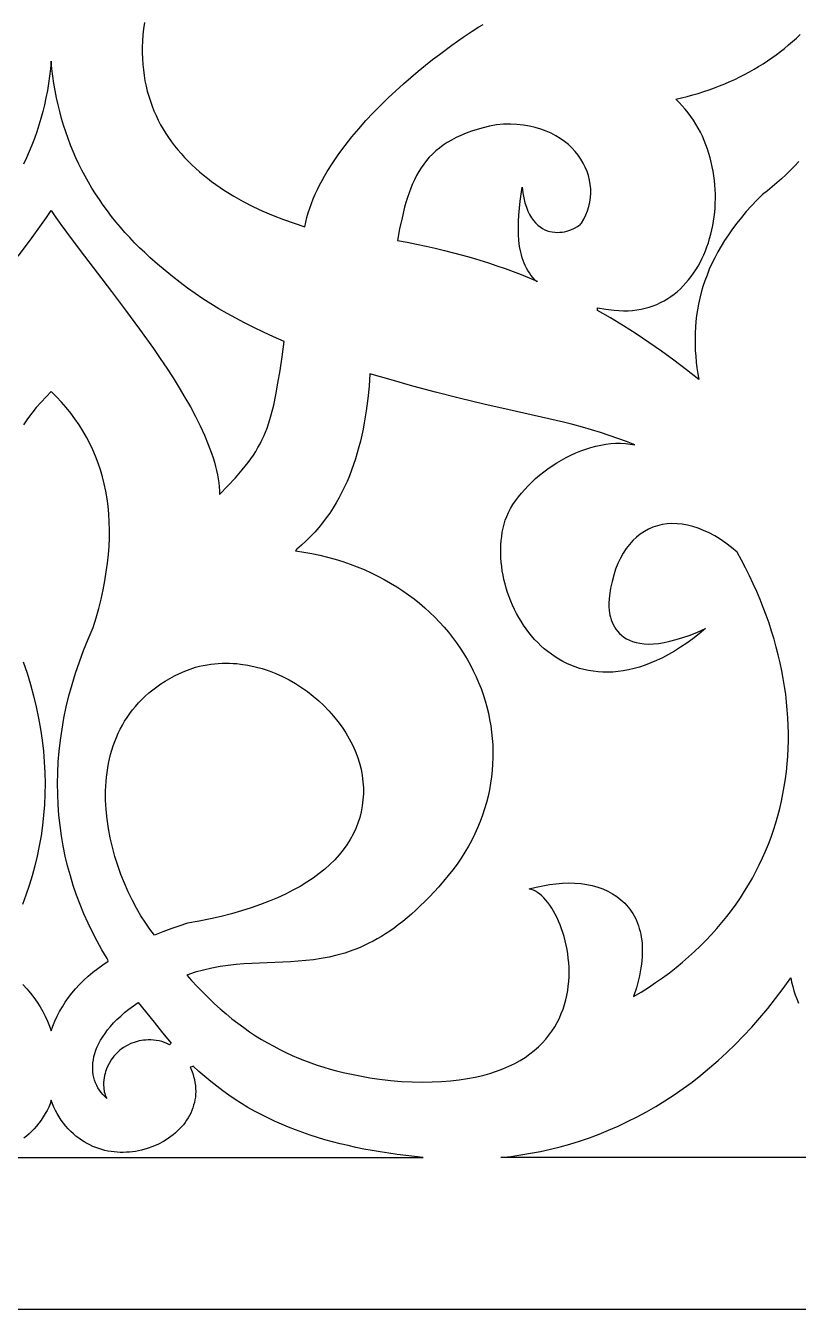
# Model space of a CAD drawing. Extents: x -53 to 63, y 3 to 43.
# Drawn here: x -38.55 to -24.54, y 2.79 to 26.06 of the extents above; entities that cross this region are included whole.
import ezdxf

# ---------------------------------------------------------------- set-up
doc = ezdxf.new("R2010")
doc.units = 0
doc.header["$MEASUREMENT"] = 0
doc.layers.add('LAYER_1', color=18, linetype='CONTINUOUS')

msp = doc.modelspace()

# ---------------------------------------------------------------- linework, layer by layer
at = {"layer": 'LAYER_1'}
for points in [[(-36.399, 26.123), (-36.414, 26.009), (-36.425, 25.897), (-36.433, 25.786), (-36.437, 25.678), (-36.437, 25.571), (-36.434, 25.467), (-36.428, 25.364), (-36.418, 25.263), (-36.404, 25.164), (-36.388, 25.066), (-36.368, 24.971), (-36.346, 24.877), (-36.32, 24.785), (-36.291, 24.694), (-36.259, 24.606), (-36.225, 24.519), (-36.187, 24.434), (-36.147, 24.351), (-36.104, 24.269), (-36.059, 24.189), (-36.011, 24.111), (-35.96, 24.035), (-35.907, 23.96), (-35.852, 23.886), (-35.794, 23.815), (-35.734, 23.745), (-35.672, 23.676), (-35.608, 23.609), (-35.541, 23.544), (-35.473, 23.48), (-35.403, 23.418), (-35.331, 23.358), (-35.257, 23.299), (-35.181, 23.241), (-35.103, 23.185), (-35.024, 23.13), (-34.944, 23.077), (-34.778, 22.976), (-34.607, 22.88), (-34.431, 22.789), (-34.25, 22.705), (-34.065, 22.625), (-33.877, 22.552), (-33.685, 22.483), (-33.491, 22.42), (-33.473, 22.505), (-33.452, 22.589), (-33.428, 22.674), (-33.4, 22.758), (-33.37, 22.842), (-33.337, 22.926), (-33.301, 23.009), (-33.263, 23.093), (-33.222, 23.175), (-33.179, 23.257), (-33.133, 23.339), (-33.086, 23.42), (-32.984, 23.581), (-32.875, 23.739), (-32.76, 23.895), (-32.639, 24.048), (-32.513, 24.197), (-32.383, 24.343), (-32.25, 24.485), (-32.115, 24.622), (-31.978, 24.756), (-31.841, 24.884), (-31.704, 25.008), (-31.568, 25.127), (-31.434, 25.24), (-31.303, 25.347), (-31.175, 25.449), (-31.052, 25.544), (-30.824, 25.714), (-30.623, 25.855), (-30.458, 25.966), (-30.334, 26.043), (-30.26, 26.086)], [(-24.536, 23.6), (-24.612, 23.519), (-24.69, 23.439), (-24.77, 23.362), (-24.851, 23.287), (-24.934, 23.213), (-25.019, 23.142), (-25.106, 23.073), (-25.194, 23.006), (-25.297, 22.902), (-25.396, 22.798), (-25.489, 22.694), (-25.577, 22.589), (-25.66, 22.485), (-25.738, 22.381), (-25.812, 22.276), (-25.881, 22.172), (-25.945, 22.067), (-26.005, 21.963), (-26.06, 21.858), (-26.111, 21.754), (-26.158, 21.649), (-26.2, 21.544), (-26.238, 21.439), (-26.273, 21.334), (-26.303, 21.229), (-26.33, 21.124), (-26.353, 21.019), (-26.372, 20.914), (-26.388, 20.809), (-26.4, 20.704), (-26.409, 20.599), (-26.414, 20.494), (-26.417, 20.388), (-26.416, 20.283), (-26.412, 20.178), (-26.405, 20.072), (-26.396, 19.967), (-26.383, 19.862), (-26.368, 19.756), (-26.35, 19.651), (-26.574, 19.828), (-26.799, 19.998), (-27.025, 20.164), (-27.253, 20.323), (-27.482, 20.477), (-27.714, 20.625), (-27.948, 20.767), (-28.184, 20.904), (-28.184, 20.948), (-28.036, 20.926), (-27.884, 20.907), (-27.798, 20.899), (-27.713, 20.896), (-27.631, 20.897), (-27.55, 20.902), (-27.471, 20.911), (-27.394, 20.925), (-27.32, 20.941), (-27.247, 20.962), (-27.176, 20.986), (-27.107, 21.013), (-27.041, 21.044), (-26.976, 21.078), (-26.913, 21.116), (-26.853, 21.156), (-26.794, 21.199), (-26.738, 21.246), (-26.683, 21.294), (-26.631, 21.346), (-26.581, 21.4), (-26.533, 21.456), (-26.488, 21.515), (-26.444, 21.576), (-26.403, 21.639), (-26.363, 21.704), (-26.327, 21.771), (-26.292, 21.839), (-26.259, 21.91), (-26.229, 21.982), (-26.201, 22.055), (-26.176, 22.13), (-26.152, 22.206), (-26.131, 22.283), (-26.113, 22.361), (-26.096, 22.44), (-26.082, 22.52), (-26.071, 22.601), (-26.061, 22.683), (-26.055, 22.765), (-26.05, 22.847), (-26.048, 22.929), (-26.049, 23.012), (-26.052, 23.095), (-26.057, 23.178), (-26.065, 23.261), (-26.075, 23.344), (-26.088, 23.426), (-26.104, 23.508), (-26.122, 23.589), (-26.142, 23.67), (-26.165, 23.75), (-26.191, 23.829), (-26.219, 23.907), (-26.25, 23.985), (-26.284, 24.061), (-26.32, 24.135), (-26.359, 24.209), (-26.4, 24.281), (-26.444, 24.351), (-26.491, 24.42), (-26.541, 24.486), (-26.593, 24.551), (-26.648, 24.614), (-26.706, 24.675), (-26.766, 24.734), (-26.766, 24.734), (-26.662, 24.757), (-26.559, 24.782), (-26.458, 24.809), (-26.358, 24.838), (-26.259, 24.869), (-26.162, 24.902), (-26.066, 24.936), (-25.971, 24.972), (-25.878, 25.01), (-25.786, 25.05), (-25.695, 25.092), (-25.606, 25.135), (-25.518, 25.18), (-25.432, 25.226), (-25.347, 25.274), (-25.264, 25.324), (-25.182, 25.375), (-25.101, 25.428), (-25.022, 25.483), (-24.945, 25.538), (-24.869, 25.596), (-24.794, 25.654), (-24.721, 25.715), (-24.65, 25.776), (-24.58, 25.839), (-24.511, 25.903)], [(-38.688, 21.889), (-38.465, 22.185), (-38.263, 22.46), (-38.172, 22.59), (-38.087, 22.712), (-38.003, 22.59), (-37.912, 22.46), (-37.71, 22.185), (-37.486, 21.889), (-37.247, 21.576), (-36.997, 21.248), (-36.742, 20.91), (-36.486, 20.563), (-36.359, 20.387), (-36.235, 20.21), (-36.113, 20.033), (-35.994, 19.856), (-35.88, 19.678), (-35.769, 19.502), (-35.664, 19.326), (-35.565, 19.152), (-35.473, 18.979), (-35.387, 18.808), (-35.309, 18.64), (-35.24, 18.475), (-35.18, 18.313), (-35.153, 18.233), (-35.13, 18.154), (-35.108, 18.076), (-35.09, 17.999), (-35.074, 17.924), (-35.061, 17.849), (-35.051, 17.776), (-35.044, 17.703), (-35.04, 17.632), (-35.039, 17.563), (-34.885, 17.72), (-34.747, 17.869), (-34.626, 18.01), (-34.57, 18.078), (-34.518, 18.146), (-34.469, 18.213), (-34.424, 18.281), (-34.381, 18.348), (-34.341, 18.415), (-34.303, 18.484), (-34.268, 18.553), (-34.235, 18.624), (-34.205, 18.697), (-34.176, 18.771), (-34.149, 18.848), (-34.124, 18.927), (-34.1, 19.01), (-34.055, 19.185), (-34.015, 19.375), (-33.977, 19.584), (-33.94, 19.812), (-33.903, 20.064), (-33.864, 20.342), (-34.056, 20.426), (-34.239, 20.51), (-34.415, 20.593), (-34.583, 20.677), (-34.744, 20.761), (-34.9, 20.847), (-35.05, 20.934), (-35.197, 21.024), (-35.339, 21.115), (-35.479, 21.21), (-35.616, 21.308), (-35.753, 21.41), (-35.888, 21.516), (-36.023, 21.626), (-36.16, 21.741), (-36.298, 21.862), (-36.393, 21.95), (-36.486, 22.04), (-36.577, 22.131), (-36.665, 22.223), (-36.751, 22.317), (-36.835, 22.412), (-36.916, 22.509), (-36.994, 22.607), (-37.07, 22.707), (-37.144, 22.808), (-37.215, 22.911), (-37.283, 23.015), (-37.349, 23.12), (-37.413, 23.227), (-37.474, 23.336), (-37.532, 23.446), (-37.587, 23.557), (-37.64, 23.671), (-37.69, 23.785), (-37.737, 23.901), (-37.782, 24.019), (-37.824, 24.139), (-37.863, 24.259), (-37.9, 24.382), (-37.933, 24.506), (-37.964, 24.632), (-37.992, 24.759), (-38.017, 24.888), (-38.039, 25.018), (-38.058, 25.15), (-38.074, 25.284), (-38.087, 25.419), (-38.101, 25.284), (-38.117, 25.15), (-38.136, 25.018), (-38.158, 24.888), (-38.183, 24.759), (-38.211, 24.632), (-38.242, 24.506), (-38.275, 24.382), (-38.312, 24.259), (-38.351, 24.139), (-38.393, 24.019), (-38.437, 23.901), (-38.485, 23.785), (-38.535, 23.671), (-38.588, 23.557)], [(-38.601, 8.684), (-38.53, 8.606), (-38.463, 8.527), (-38.401, 8.445), (-38.343, 8.363), (-38.289, 8.279), (-38.24, 8.193), (-38.195, 8.106), (-38.155, 8.019), (-38.119, 7.93), (-38.087, 7.841), (-38.056, 7.93), (-38.02, 8.019), (-37.98, 8.106), (-37.935, 8.193), (-37.886, 8.279), (-37.833, 8.363), (-37.774, 8.445), (-37.712, 8.527), (-37.645, 8.606), (-37.574, 8.684), (-37.499, 8.76), (-37.419, 8.833), (-37.335, 8.904), (-37.246, 8.973), (-37.154, 9.039), (-37.057, 9.103), (-37.061, 9.128), (-37.076, 9.154), (-37.17, 9.311), (-37.258, 9.47), (-37.342, 9.631), (-37.421, 9.796), (-37.496, 9.963), (-37.565, 10.132), (-37.629, 10.303), (-37.688, 10.477), (-37.741, 10.653), (-37.79, 10.832), (-37.833, 11.012), (-37.87, 11.194), (-37.902, 11.379), (-37.928, 11.565), (-37.948, 11.753), (-37.962, 11.942), (-37.971, 12.134), (-37.973, 12.327), (-37.97, 12.521), (-37.96, 12.717), (-37.944, 12.914), (-37.921, 13.113), (-37.892, 13.312), (-37.857, 13.513), (-37.815, 13.715), (-37.766, 13.918), (-37.71, 14.122), (-37.648, 14.327), (-37.578, 14.533), (-37.502, 14.739), (-37.418, 14.946), (-37.328, 15.154), (-37.275, 15.329), (-37.227, 15.501), (-37.184, 15.671), (-37.147, 15.837), (-37.115, 16.001), (-37.089, 16.162), (-37.067, 16.321), (-37.051, 16.476), (-37.039, 16.629), (-37.033, 16.779), (-37.031, 16.927), (-37.035, 17.072), (-37.044, 17.214), (-37.057, 17.354), (-37.075, 17.49), (-37.098, 17.625), (-37.126, 17.757), (-37.158, 17.886), (-37.196, 18.012), (-37.237, 18.136), (-37.284, 18.258), (-37.335, 18.377), (-37.39, 18.493), (-37.45, 18.607), (-37.515, 18.719), (-37.584, 18.828), (-37.657, 18.935), (-37.735, 19.039), (-37.816, 19.141), (-37.903, 19.24), (-37.993, 19.337), (-38.087, 19.432), (-38.182, 19.337), (-38.272, 19.24), (-38.358, 19.141), (-38.44, 19.039), (-38.518, 18.935), (-38.591, 18.828)], [(-38.595, 14.533), (-38.526, 14.327), (-38.463, 14.122), (-38.407, 13.918), (-38.359, 13.715), (-38.316, 13.513), (-38.281, 13.312), (-38.252, 13.113), (-38.229, 12.914), (-38.213, 12.717), (-38.203, 12.521), (-38.2, 12.327), (-38.202, 12.134), (-38.211, 11.942), (-38.225, 11.753), (-38.246, 11.565), (-38.272, 11.379), (-38.304, 11.194), (-38.341, 11.012), (-38.384, 10.832), (-38.433, 10.653), (-38.487, 10.477), (-38.546, 10.303), (-38.61, 10.132)], [(-23.133, 5.546), (-29.935, 5.546), (-29.756, 5.567), (-29.576, 5.592), (-29.397, 5.622), (-29.218, 5.657), (-29.04, 5.696), (-28.862, 5.741), (-28.685, 5.791), (-28.509, 5.845), (-28.333, 5.905), (-28.158, 5.97), (-27.984, 6.04), (-27.811, 6.116), (-27.639, 6.196), (-27.468, 6.282), (-27.299, 6.374), (-27.13, 6.471), (-26.964, 6.573), (-26.798, 6.681), (-26.634, 6.795), (-26.472, 6.914), (-26.312, 7.039), (-26.153, 7.169), (-25.996, 7.306), (-25.841, 7.448), (-25.688, 7.596), (-25.537, 7.75), (-25.389, 7.911), (-25.242, 8.077), (-25.098, 8.249), (-24.957, 8.428), (-24.818, 8.612), (-24.681, 8.803), (-24.666, 8.725), (-24.647, 8.647), (-24.625, 8.57), (-24.6, 8.495), (-24.573, 8.42), (-24.542, 8.347)], [(-44.832, 5.546), (-38.087, 5.546), (-31.343, 5.546), (-31.661, 5.581), (-31.817, 5.601), (-31.97, 5.623), (-32.122, 5.647), (-32.271, 5.672), (-32.419, 5.7), (-32.564, 5.729), (-32.708, 5.761), (-32.849, 5.795), (-32.989, 5.83), (-33.127, 5.869), (-33.262, 5.909), (-33.396, 5.952), (-33.528, 5.997), (-33.659, 6.045), (-33.787, 6.096), (-33.914, 6.149), (-34.039, 6.204), (-34.162, 6.263), (-34.284, 6.324), (-34.403, 6.388), (-34.522, 6.455), (-34.638, 6.525), (-34.753, 6.599), (-34.866, 6.675), (-34.978, 6.754), (-35.088, 6.837), (-35.197, 6.923), (-35.304, 7.013), (-35.41, 7.106), (-35.514, 7.202), (-35.538, 7.192), (-35.567, 7.183), (-35.543, 7.127), (-35.523, 7.071), (-35.506, 7.015), (-35.492, 6.96), (-35.482, 6.905), (-35.474, 6.851), (-35.47, 6.798), (-35.469, 6.745), (-35.471, 6.693), (-35.475, 6.642), (-35.483, 6.592), (-35.493, 6.542), (-35.506, 6.494), (-35.521, 6.446), (-35.539, 6.399), (-35.559, 6.353), (-35.582, 6.308), (-35.606, 6.265), (-35.633, 6.222), (-35.662, 6.181), (-35.693, 6.14), (-35.726, 6.101), (-35.761, 6.064), (-35.798, 6.027), (-35.836, 5.992), (-35.876, 5.958), (-35.917, 5.926), (-35.96, 5.896), (-36.004, 5.866), (-36.05, 5.839), (-36.144, 5.788), (-36.243, 5.745), (-36.346, 5.708), (-36.452, 5.679), (-36.506, 5.667), (-36.56, 5.657), (-36.615, 5.649), (-36.67, 5.643), (-36.725, 5.64), (-36.781, 5.638), (-36.837, 5.639), (-36.893, 5.642), (-36.949, 5.647), (-37.004, 5.654), (-37.06, 5.664), (-37.115, 5.676), (-37.171, 5.69), (-37.225, 5.707), (-37.279, 5.727), (-37.333, 5.748), (-37.386, 5.773), (-37.438, 5.8), (-37.49, 5.83), (-37.54, 5.862), (-37.59, 5.898), (-37.639, 5.936), (-37.686, 5.976), (-37.733, 6.02), (-37.778, 6.066), (-37.822, 6.116), (-37.864, 6.17), (-37.905, 6.226), (-37.944, 6.283), (-37.98, 6.341), (-38.013, 6.4), (-38.042, 6.461), (-38.067, 6.522), (-38.087, 6.584), (-38.108, 6.522), (-38.133, 6.461), (-38.162, 6.4), (-38.195, 6.341), (-38.231, 6.283), (-38.27, 6.226), (-38.311, 6.17), (-38.354, 6.116), (-38.398, 6.066), (-38.443, 6.02), (-38.489, 5.976), (-38.537, 5.936), (-38.585, 5.898)], [(-53.042, 2.794), (63.41, 2.794)]]:
    msp.add_lwpolyline(points, dxfattribs=at)
for points in [[(-29.277, 21.436), (-29.287, 21.419), (-29.324, 21.458), (-29.359, 21.498), (-29.391, 21.539), (-29.42, 21.582), (-29.448, 21.625), (-29.472, 21.67), (-29.495, 21.715), (-29.516, 21.762), (-29.534, 21.809), (-29.55, 21.858), (-29.565, 21.908), (-29.577, 21.958), (-29.597, 22.062), (-29.611, 22.169), (-29.618, 22.28), (-29.62, 22.395), (-29.617, 22.512), (-29.61, 22.632), (-29.6, 22.755), (-29.586, 22.881), (-29.553, 23.14), (-29.539, 23.037), (-29.521, 22.942), (-29.5, 22.855), (-29.475, 22.776), (-29.446, 22.705), (-29.415, 22.641), (-29.382, 22.583), (-29.346, 22.532), (-29.307, 22.488), (-29.267, 22.449), (-29.226, 22.416), (-29.183, 22.388), (-29.139, 22.366), (-29.095, 22.348), (-29.05, 22.334), (-29.005, 22.325), (-28.959, 22.32), (-28.915, 22.318), (-28.87, 22.319), (-28.827, 22.323), (-28.785, 22.33), (-28.744, 22.339), (-28.705, 22.35), (-28.668, 22.362), (-28.601, 22.391), (-28.545, 22.423), (-28.522, 22.44), (-28.502, 22.456), (-28.486, 22.472), (-28.474, 22.487), (-28.431, 22.56), (-28.394, 22.635), (-28.364, 22.711), (-28.34, 22.789), (-28.323, 22.868), (-28.312, 22.948), (-28.307, 23.028), (-28.309, 23.108), (-28.316, 23.188), (-28.33, 23.267), (-28.349, 23.346), (-28.375, 23.423), (-28.406, 23.499), (-28.443, 23.574), (-28.486, 23.646), (-28.535, 23.716), (-28.589, 23.783), (-28.648, 23.848), (-28.713, 23.909), (-28.783, 23.966), (-28.859, 24.02), (-28.94, 24.07), (-29.026, 24.115), (-29.117, 24.155), (-29.212, 24.19), (-29.313, 24.22), (-29.419, 24.244), (-29.529, 24.262), (-29.645, 24.274), (-29.764, 24.28), (-29.889, 24.278), (-30.018, 24.269), (-30.14, 24.243), (-30.256, 24.214), (-30.365, 24.183), (-30.469, 24.15), (-30.568, 24.114), (-30.661, 24.076), (-30.749, 24.035), (-30.832, 23.992), (-30.91, 23.946), (-30.983, 23.897), (-31.052, 23.847), (-31.116, 23.793), (-31.177, 23.737), (-31.234, 23.679), (-31.286, 23.618), (-31.336, 23.554), (-31.382, 23.488), (-31.425, 23.419), (-31.466, 23.348), (-31.503, 23.273), (-31.538, 23.197), (-31.571, 23.117), (-31.601, 23.035), (-31.63, 22.95), (-31.657, 22.862), (-31.682, 22.772), (-31.729, 22.582), (-31.772, 22.382), (-31.812, 22.171), (-31.637, 22.138), (-31.464, 22.104), (-31.293, 22.068), (-31.125, 22.03), (-30.959, 21.99), (-30.796, 21.949), (-30.635, 21.906), (-30.476, 21.86), (-30.319, 21.814), (-30.164, 21.765), (-30.012, 21.714), (-29.861, 21.662), (-29.712, 21.608), (-29.566, 21.552), (-29.421, 21.495)], [(-32.311, 19.756), (-32.326, 19.532), (-32.348, 19.307), (-32.377, 19.084), (-32.413, 18.863), (-32.434, 18.753), (-32.457, 18.643), (-32.483, 18.535), (-32.51, 18.427), (-32.54, 18.321), (-32.572, 18.215), (-32.606, 18.11), (-32.643, 18.007), (-32.683, 17.904), (-32.725, 17.803), (-32.77, 17.704), (-32.818, 17.606), (-32.869, 17.509), (-32.922, 17.414), (-32.979, 17.321), (-33.039, 17.229), (-33.102, 17.14), (-33.168, 17.052), (-33.237, 16.966), (-33.31, 16.883), (-33.386, 16.802), (-33.466, 16.723), (-33.549, 16.646), (-33.636, 16.572), (-33.645, 16.565), (-33.65, 16.558), (-33.661, 16.544), (-33.511, 16.521), (-33.364, 16.495), (-33.219, 16.464), (-33.078, 16.429), (-32.939, 16.391), (-32.804, 16.349), (-32.671, 16.304), (-32.541, 16.255), (-32.414, 16.203), (-32.29, 16.147), (-32.169, 16.088), (-32.052, 16.026), (-31.937, 15.961), (-31.825, 15.893), (-31.717, 15.822), (-31.612, 15.749), (-31.51, 15.672), (-31.411, 15.593), (-31.316, 15.512), (-31.224, 15.428), (-31.135, 15.342), (-31.049, 15.253), (-30.967, 15.163), (-30.889, 15.07), (-30.813, 14.975), (-30.742, 14.878), (-30.674, 14.78), (-30.609, 14.68), (-30.548, 14.578), (-30.49, 14.474), (-30.437, 14.369), (-30.387, 14.263), (-30.34, 14.156), (-30.297, 14.047), (-30.258, 13.937), (-30.223, 13.826), (-30.192, 13.714), (-30.164, 13.601), (-30.14, 13.488), (-30.121, 13.374), (-30.105, 13.259), (-30.093, 13.144), (-30.085, 13.028), (-30.081, 12.912), (-30.081, 12.795), (-30.086, 12.679), (-30.094, 12.562), (-30.106, 12.446), (-30.123, 12.33), (-30.144, 12.213), (-30.169, 12.097), (-30.198, 11.982), (-30.232, 11.867), (-30.27, 11.752), (-30.312, 11.638), (-30.359, 11.525), (-30.41, 11.413), (-30.465, 11.301), (-30.525, 11.191), (-30.59, 11.081), (-30.659, 10.973), (-30.732, 10.866), (-30.81, 10.76), (-30.893, 10.656), (-30.979, 10.553), (-31.064, 10.455), (-31.149, 10.361), (-31.232, 10.272), (-31.315, 10.187), (-31.397, 10.107), (-31.478, 10.03), (-31.558, 9.958), (-31.638, 9.889), (-31.717, 9.825), (-31.796, 9.763), (-31.873, 9.706), (-31.951, 9.652), (-32.027, 9.601), (-32.103, 9.554), (-32.179, 9.509), (-32.254, 9.468), (-32.329, 9.429), (-32.403, 9.393), (-32.476, 9.36), (-32.55, 9.33), (-32.622, 9.302), (-32.767, 9.252), (-32.91, 9.212), (-33.052, 9.178), (-33.194, 9.152), (-33.334, 9.131), (-33.474, 9.115), (-33.614, 9.103), (-33.753, 9.094), (-33.892, 9.087), (-34.171, 9.077), (-34.453, 9.064), (-34.595, 9.055), (-34.738, 9.043), (-34.882, 9.027), (-35.028, 9.006), (-35.176, 8.979), (-35.325, 8.945), (-35.476, 8.904), (-35.63, 8.854), (-35.543, 8.757), (-35.44, 8.645), (-35.336, 8.537), (-35.232, 8.434), (-35.128, 8.335), (-35.023, 8.241), (-34.918, 8.15), (-34.812, 8.063), (-34.705, 7.981), (-34.598, 7.902), (-34.491, 7.827), (-34.383, 7.755), (-34.274, 7.687), (-34.165, 7.623), (-34.055, 7.562), (-33.944, 7.504), (-33.833, 7.449), (-33.721, 7.398), (-33.608, 7.349), (-33.495, 7.304), (-33.38, 7.261), (-33.265, 7.221), (-33.149, 7.184), (-33.032, 7.15), (-32.914, 7.118), (-32.796, 7.088), (-32.676, 7.061), (-32.556, 7.036), (-32.434, 7.013), (-32.312, 6.992), (-32.188, 6.973), (-31.938, 6.941), (-31.737, 6.927), (-31.544, 6.917), (-31.359, 6.914), (-31.181, 6.916), (-31.011, 6.924), (-30.848, 6.936), (-30.692, 6.954), (-30.543, 6.976), (-30.401, 7.003), (-30.266, 7.034), (-30.137, 7.069), (-30.015, 7.109), (-29.899, 7.153), (-29.79, 7.2), (-29.686, 7.251), (-29.589, 7.305), (-29.498, 7.362), (-29.412, 7.423), (-29.332, 7.486), (-29.257, 7.552), (-29.188, 7.62), (-29.124, 7.691), (-29.065, 7.764), (-29.011, 7.838), (-28.961, 7.915), (-28.917, 7.993), (-28.877, 8.073), (-28.841, 8.154), (-28.81, 8.235), (-28.783, 8.318), (-28.76, 8.402), (-28.741, 8.486), (-28.726, 8.571), (-28.714, 8.655), (-28.706, 8.74), (-28.701, 8.825), (-28.7, 8.909), (-28.701, 8.992), (-28.706, 9.076), (-28.714, 9.158), (-28.724, 9.239), (-28.737, 9.319), (-28.752, 9.397), (-28.77, 9.474), (-28.79, 9.55), (-28.812, 9.623), (-28.836, 9.694), (-28.862, 9.763), (-28.89, 9.83), (-28.919, 9.893), (-28.95, 9.955), (-28.982, 10.013), (-29.015, 10.068), (-29.049, 10.119), (-29.085, 10.167), (-29.121, 10.212), (-29.157, 10.252), (-29.195, 10.289), (-29.232, 10.321), (-29.27, 10.349), (-29.308, 10.373), (-29.346, 10.391), (-29.385, 10.405), (-29.422, 10.414), (-29.299, 10.447), (-29.177, 10.474), (-29.056, 10.495), (-28.938, 10.51), (-28.821, 10.52), (-28.707, 10.523), (-28.595, 10.52), (-28.487, 10.511), (-28.381, 10.496), (-28.279, 10.475), (-28.182, 10.447), (-28.088, 10.414), (-27.998, 10.375), (-27.914, 10.329), (-27.834, 10.278), (-27.796, 10.25), (-27.76, 10.22), (-27.725, 10.189), (-27.691, 10.156), (-27.659, 10.122), (-27.628, 10.087), (-27.599, 10.049), (-27.572, 10.011), (-27.546, 9.97), (-27.522, 9.929), (-27.499, 9.885), (-27.478, 9.84), (-27.459, 9.794), (-27.442, 9.746), (-27.427, 9.696), (-27.413, 9.645), (-27.401, 9.593), (-27.392, 9.539), (-27.384, 9.483), (-27.378, 9.426), (-27.375, 9.367), (-27.373, 9.307), (-27.374, 9.245), (-27.376, 9.182), (-27.381, 9.117), (-27.388, 9.051), (-27.398, 8.983), (-27.41, 8.913), (-27.424, 8.842), (-27.44, 8.77), (-27.481, 8.62), (-27.531, 8.464), (-27.394, 8.546), (-27.261, 8.63), (-27.131, 8.717), (-27.005, 8.806), (-26.882, 8.897), (-26.762, 8.99), (-26.646, 9.085), (-26.533, 9.183), (-26.424, 9.282), (-26.318, 9.383), (-26.216, 9.486), (-26.117, 9.59), (-26.021, 9.697), (-25.929, 9.805), (-25.84, 9.915), (-25.754, 10.027), (-25.672, 10.14), (-25.594, 10.255), (-25.518, 10.372), (-25.447, 10.49), (-25.378, 10.609), (-25.313, 10.73), (-25.252, 10.852), (-25.193, 10.976), (-25.139, 11.1), (-25.087, 11.226), (-25.039, 11.354), (-24.995, 11.482), (-24.953, 11.611), (-24.916, 11.742), (-24.881, 11.874), (-24.85, 12.006), (-24.823, 12.14), (-24.799, 12.274), (-24.778, 12.41), (-24.761, 12.546), (-24.747, 12.683), (-24.736, 12.82), (-24.729, 12.959), (-24.725, 13.098), (-24.725, 13.237), (-24.728, 13.377), (-24.734, 13.518), (-24.744, 13.659), (-24.757, 13.801), (-24.774, 13.943), (-24.794, 14.085), (-24.817, 14.228), (-24.844, 14.371), (-24.874, 14.514), (-24.908, 14.658), (-24.945, 14.801), (-24.985, 14.945), (-25.029, 15.088), (-25.076, 15.232), (-25.127, 15.376), (-25.181, 15.519), (-25.238, 15.663), (-25.299, 15.806), (-25.363, 15.949), (-25.431, 16.092), (-25.502, 16.235), (-25.576, 16.377), (-25.654, 16.519), (-25.755, 16.605), (-25.857, 16.683), (-25.959, 16.753), (-26.06, 16.815), (-26.161, 16.869), (-26.261, 16.916), (-26.36, 16.955), (-26.458, 16.986), (-26.555, 17.01), (-26.65, 17.027), (-26.744, 17.036), (-26.836, 17.038), (-26.925, 17.032), (-27.013, 17.019), (-27.098, 16.999), (-27.18, 16.971), (-27.259, 16.937), (-27.336, 16.895), (-27.409, 16.847), (-27.479, 16.792), (-27.545, 16.729), (-27.608, 16.66), (-27.666, 16.584), (-27.72, 16.501), (-27.77, 16.412), (-27.816, 16.316), (-27.856, 16.213), (-27.892, 16.104), (-27.922, 15.988), (-27.947, 15.866), (-27.967, 15.737), (-27.981, 15.603), (-27.982, 15.538), (-27.976, 15.463), (-27.97, 15.423), (-27.962, 15.381), (-27.951, 15.339), (-27.938, 15.296), (-27.922, 15.253), (-27.902, 15.21), (-27.88, 15.167), (-27.853, 15.126), (-27.823, 15.086), (-27.788, 15.048), (-27.75, 15.013), (-27.707, 14.98), (-27.659, 14.95), (-27.606, 14.923), (-27.548, 14.9), (-27.485, 14.882), (-27.416, 14.868), (-27.341, 14.859), (-27.26, 14.855), (-27.173, 14.858), (-27.08, 14.866), (-26.979, 14.882), (-26.872, 14.904), (-26.758, 14.934), (-26.636, 14.971), (-26.507, 15.017), (-26.37, 15.071), (-26.225, 15.135), (-26.34, 15.04), (-26.455, 14.952), (-26.568, 14.87), (-26.68, 14.795), (-26.79, 14.726), (-26.899, 14.663), (-27.007, 14.606), (-27.113, 14.556), (-27.217, 14.511), (-27.321, 14.471), (-27.422, 14.438), (-27.522, 14.409), (-27.621, 14.386), (-27.717, 14.368), (-27.813, 14.355), (-27.906, 14.347), (-27.998, 14.343), (-28.088, 14.344), (-28.176, 14.35), (-28.263, 14.36), (-28.347, 14.374), (-28.43, 14.392), (-28.511, 14.414), (-28.59, 14.44), (-28.667, 14.47), (-28.742, 14.503), (-28.815, 14.54), (-28.886, 14.58), (-28.955, 14.623), (-29.022, 14.669), (-29.087, 14.718), (-29.15, 14.769), (-29.21, 14.824), (-29.269, 14.881), (-29.325, 14.94), (-29.379, 15.001), (-29.43, 15.065), (-29.479, 15.13), (-29.526, 15.198), (-29.571, 15.267), (-29.613, 15.338), (-29.653, 15.41), (-29.69, 15.483), (-29.725, 15.558), (-29.757, 15.633), (-29.787, 15.71), (-29.814, 15.788), (-29.839, 15.866), (-29.861, 15.944), (-29.881, 16.023), (-29.897, 16.103), (-29.911, 16.182), (-29.922, 16.261), (-29.931, 16.341), (-29.937, 16.42), (-29.94, 16.498), (-29.94, 16.577), (-29.937, 16.654), (-29.931, 16.731), (-29.922, 16.807), (-29.911, 16.881), (-29.896, 16.955), (-29.878, 17.027), (-29.858, 17.098), (-29.83, 17.169), (-29.797, 17.24), (-29.76, 17.311), (-29.718, 17.382), (-29.671, 17.452), (-29.62, 17.521), (-29.564, 17.59), (-29.505, 17.658), (-29.443, 17.724), (-29.377, 17.79), (-29.308, 17.853), (-29.236, 17.915), (-29.161, 17.974), (-29.083, 18.032), (-29.004, 18.087), (-28.922, 18.139), (-28.838, 18.189), (-28.753, 18.236), (-28.666, 18.279), (-28.578, 18.319), (-28.489, 18.356), (-28.399, 18.389), (-28.309, 18.417), (-28.218, 18.442), (-28.127, 18.462), (-28.037, 18.478), (-27.946, 18.489), (-27.856, 18.495), (-27.767, 18.495), (-27.679, 18.491), (-27.592, 18.481), (-27.507, 18.465), (-27.661, 18.525), (-27.817, 18.583), (-27.974, 18.638), (-28.133, 18.691), (-28.295, 18.741), (-28.46, 18.788), (-28.63, 18.833), (-28.803, 18.875), (-29.785, 19.098), (-30.247, 19.206), (-30.691, 19.314), (-31.119, 19.422), (-31.53, 19.531), (-31.927, 19.642)], [(-36.215, 9.575), (-36.299, 9.684), (-36.339, 9.739), (-36.375, 9.794), (-36.461, 9.929), (-36.543, 10.069), (-36.621, 10.215), (-36.694, 10.365), (-36.762, 10.52), (-36.826, 10.679), (-36.883, 10.841), (-36.935, 11.006), (-36.98, 11.173), (-37.019, 11.341), (-37.051, 11.511), (-37.076, 11.682), (-37.092, 11.853), (-37.098, 11.938), (-37.101, 12.023), (-37.102, 12.108), (-37.101, 12.193), (-37.098, 12.277), (-37.093, 12.361), (-37.085, 12.444), (-37.075, 12.527), (-37.063, 12.609), (-37.048, 12.691), (-37.031, 12.771), (-37.011, 12.851), (-36.988, 12.931), (-36.964, 13.009), (-36.936, 13.086), (-36.906, 13.162), (-36.873, 13.237), (-36.837, 13.311), (-36.798, 13.383), (-36.757, 13.455), (-36.713, 13.524), (-36.665, 13.593), (-36.615, 13.66), (-36.562, 13.725), (-36.505, 13.788), (-36.446, 13.85), (-36.383, 13.911), (-36.317, 13.969), (-36.248, 14.025), (-36.175, 14.08), (-36.099, 14.132), (-36.02, 14.182), (-35.937, 14.23), (-35.851, 14.276), (-35.761, 14.319), (-35.668, 14.361), (-35.571, 14.399), (-35.47, 14.436), (-35.401, 14.453), (-35.333, 14.467), (-35.264, 14.48), (-35.196, 14.49), (-35.127, 14.498), (-35.059, 14.503), (-34.991, 14.506), (-34.923, 14.508), (-34.855, 14.507), (-34.788, 14.504), (-34.721, 14.499), (-34.654, 14.492), (-34.522, 14.472), (-34.392, 14.444), (-34.263, 14.41), (-34.137, 14.368), (-34.014, 14.32), (-33.893, 14.266), (-33.775, 14.206), (-33.66, 14.14), (-33.549, 14.069), (-33.442, 13.993), (-33.338, 13.912), (-33.239, 13.827), (-33.144, 13.738), (-33.054, 13.645), (-32.969, 13.549), (-32.89, 13.45), (-32.816, 13.348), (-32.747, 13.244), (-32.685, 13.137), (-32.629, 13.029), (-32.579, 12.919), (-32.536, 12.808), (-32.5, 12.696), (-32.471, 12.584), (-32.45, 12.471), (-32.437, 12.359), (-32.43, 12.247), (-32.43, 12.137), (-32.437, 12.028), (-32.45, 11.921), (-32.47, 11.815), (-32.496, 11.711), (-32.529, 11.609), (-32.569, 11.508), (-32.615, 11.409), (-32.668, 11.312), (-32.728, 11.217), (-32.794, 11.124), (-32.868, 11.034), (-32.948, 10.945), (-33.035, 10.859), (-33.13, 10.774), (-33.231, 10.693), (-33.339, 10.613), (-33.455, 10.536), (-33.577, 10.462), (-33.707, 10.39), (-33.843, 10.321), (-33.988, 10.255), (-34.139, 10.191), (-34.297, 10.131), (-34.463, 10.073), (-34.637, 10.018), (-34.818, 9.966), (-35.006, 9.918), (-35.201, 9.873), (-35.405, 9.83), (-35.615, 9.792), (-35.774, 9.743), (-35.921, 9.692), (-36.065, 9.637)], [(-35.915, 7.619), (-35.928, 7.606), (-35.944, 7.591), (-35.99, 7.614), (-36.037, 7.633), (-36.085, 7.648), (-36.134, 7.66), (-36.183, 7.669), (-36.233, 7.675), (-36.282, 7.677), (-36.331, 7.677), (-36.372, 7.676), (-36.413, 7.672), (-36.453, 7.667), (-36.492, 7.66), (-36.569, 7.64), (-36.643, 7.612), (-36.714, 7.578), (-36.78, 7.538), (-36.843, 7.491), (-36.9, 7.439), (-36.953, 7.381), (-37, 7.319), (-37.04, 7.252), (-37.075, 7.182), (-37.102, 7.107), (-37.113, 7.069), (-37.122, 7.03), (-37.13, 6.99), (-37.135, 6.949), (-37.138, 6.908), (-37.139, 6.867), (-37.136, 6.802), (-37.126, 6.738), (-37.119, 6.707), (-37.109, 6.676), (-37.096, 6.646), (-37.081, 6.616), (-37.119, 6.651), (-37.153, 6.688), (-37.185, 6.727), (-37.214, 6.767), (-37.241, 6.81), (-37.264, 6.854), (-37.284, 6.9), (-37.301, 6.948), (-37.315, 6.997), (-37.326, 7.047), (-37.333, 7.099), (-37.336, 7.152), (-37.336, 7.206), (-37.332, 7.262), (-37.324, 7.318), (-37.313, 7.376), (-37.297, 7.434), (-37.277, 7.493), (-37.253, 7.553), (-37.224, 7.613), (-37.192, 7.674), (-37.154, 7.736), (-37.112, 7.797), (-37.065, 7.86), (-37.014, 7.922), (-36.957, 7.985), (-36.896, 8.047), (-36.829, 8.11), (-36.758, 8.173), (-36.681, 8.235), (-36.598, 8.297), (-36.51, 8.359), (-36.22, 8), (-36.068, 7.805)]]:
    msp.add_lwpolyline(points, close=True, dxfattribs=at)

doc.saveas('drawing.dxf')
